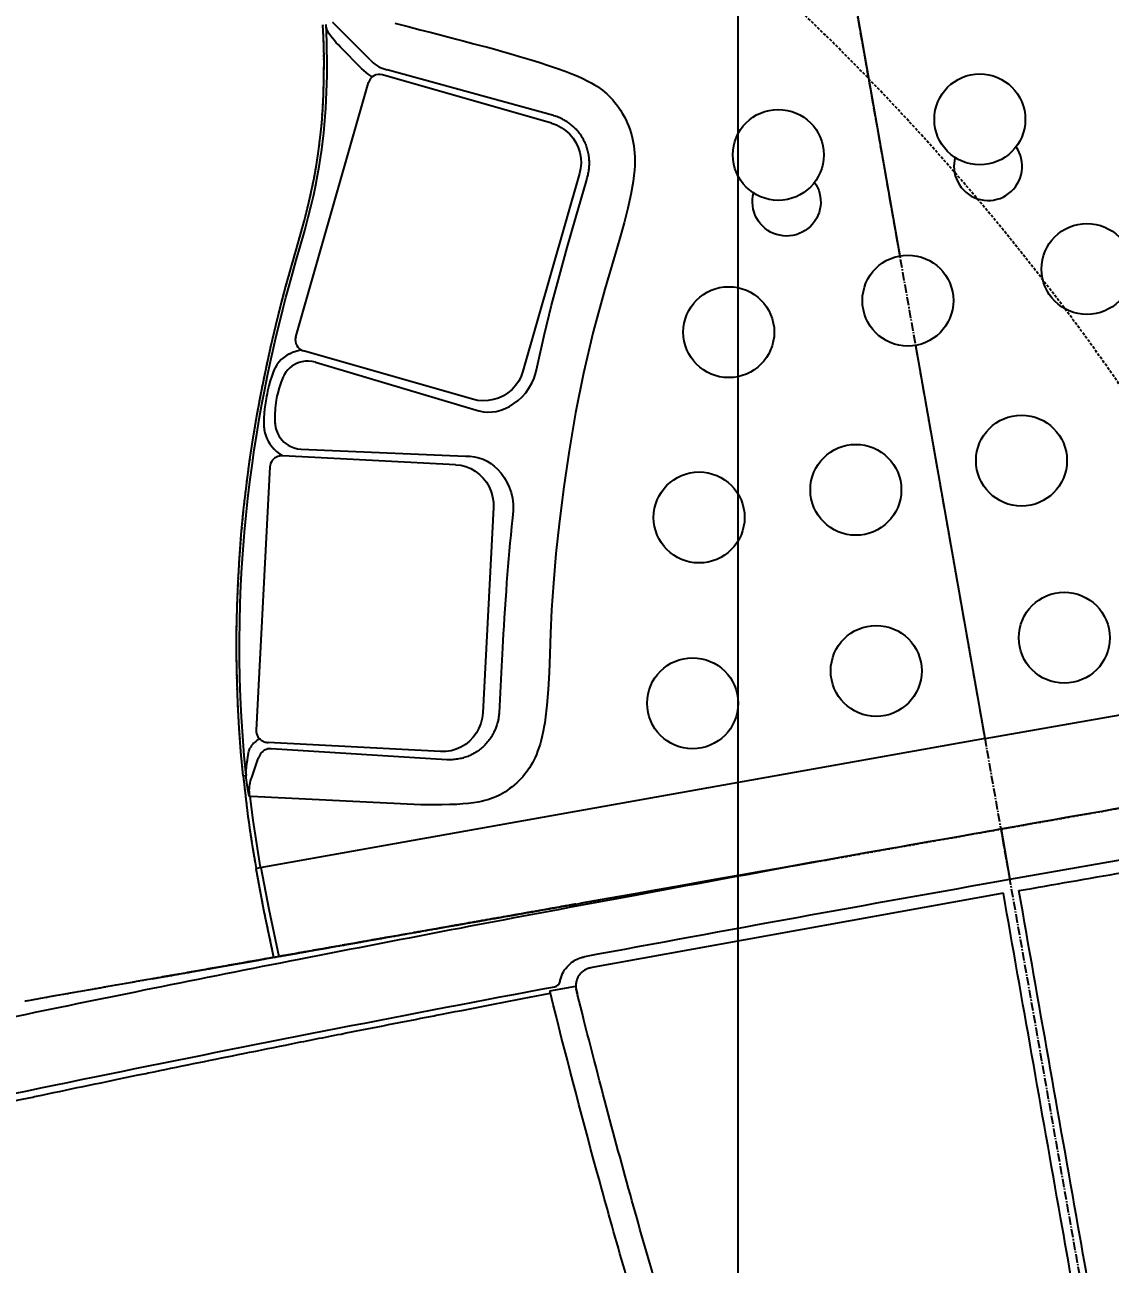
# Model space of a CAD drawing. Header units: millimetres. Extents: x 26027 to 581921, y 7230 to 233891.
# Drawn here: x 453763 to 454241, y 145217 to 145762 of the extents above; entities that cross this region are included whole.
import ezdxf

# ---------------------------------------------------------------- set-up
doc = ezdxf.new("R2010")
doc.units = ezdxf.units.MM
doc.header["$LTSCALE"] = 5
doc.linetypes.add('AXES2', pattern=[1.125, 0.75, -0.125, 0.125, -0.125])
doc.linetypes.add('CACHE', pattern=[0.375, 0.25, -0.125])
doc.layers.add('GE-DESIGNER_WARNING', color=1, linetype='Continuous', plot=False)
for name, color, linetype in [('GE-EQUIPMENT', 140, 'Continuous'), ('GE-EQUIPMENT_INSERTION', 140, 'Continuous'), ('GE-EQUIPMENT_LIGHT', 141, 'Continuous'), ('GE-EQUIPMENT_OUTLINE', 131, 'CACHE'), ('GE-MAIN_AXIS', 83, 'AXES2'), ('GE-MM-SCATTER_LINES', 222, 'CACHE')]:
    doc.layers.add(name, color=color, linetype=linetype)
doc.styles.add('ROMANS', font='romans', dxfattribs={"width": 0.8, "height": 100})
doc.dimstyles.new('100', dxfattribs={"dimscale": 0.8, "dimtxt": 180, "dimasz": 100, "dimexe": 150, "dimexo": 0, "dimgap": 100, "dimtad": 1, "dimtih": 1, "dimtoh": 1, "dimdec": 0, "dimzin": 0, "dimdsep": 46, "dimtxsty": 'ROMANS', "dimblk": 'DOT', "dimcen": 0, "dimclrd": 180, "dimclre": 180, "dimclrt": 180, "dimazin": 0, "dimtfac": 1, "dimtdec": 0, "dimtix": 1, "dimtmove": 2, "dimatfit": 3, "dimldrblk": 'DOT', "dimfxl": 1, "dimtolj": 1, "dimtzin": 0, "dimarcsym": 0})

# ---------------------------------------------------------------- blocks, each defined once
blk = doc.blocks.new('_Dot')
at = {"color": 0, "linetype": 'ByBlock', "lineweight": -2}
blk.add_line((-0.5, 0), (-1, 0), dxfattribs=at)
at = {"color": 0, "linetype": 'ByBlock', "const_width": 0.5}
blk.add_lwpolyline([(-0.25, 0, 1), (0.25, 0, 1)], format="xyb", close=True, dxfattribs=at)
blk = doc.blocks.new('*D478')
at = {"layer": 'DEFPOINTS', "color": 0, "transparency": 16777216}
for p in [(452467.53, 149660.27, 2.36), (454076.96, 142305.27, 2.36), (454076.96, 142305.27)]:
    blk.add_point(p, dxfattribs=at)
at = {"layer": 'GE-DESIGNER_WARNING', "color": 180, "lineweight": -2, "transparency": 16777216}
for p, q in [((452467.53, 149660.27), (454196.96, 149660.27)), ((454076.96, 149580.27), (454076.96, 146112.77)), ((454076.96, 142385.27), (454076.96, 145852.77)), ((454076.96, 142305.27), (454196.96, 142305.27))]:
    blk.add_line(p, q, dxfattribs=at)
at = {"layer": 'GE-DESIGNER_WARNING', "color": 180, "lineweight": -2, "transparency": 16777216, "xscale": 80, "yscale": 80, "zscale": 80}
for p, rotation in [((454076.96, 149660.27), 90), ((454076.96, 142305.27), 270)]:
    blk.add_blockref('_Dot', p, dxfattribs=dict(at, rotation=rotation))
at = {"layer": 'GE-DESIGNER_WARNING', "color": 180, "lineweight": 0, "transparency": 16777216, "insert": (454076.96, 145982.77), "char_height": 100, "attachment_point": 5, "style": 'ROMANS'}
blk.add_mtext('\\A1;7355', dxfattribs=at)
blk = doc.blocks.new('GE-EUR02909')
at = {"layer": 'GE-EQUIPMENT'}
for p, q in [((0, -424.45), (-325.74, -423.9)), ((0, -424.45), (325.74, -423.9)), ((0, -424.45), (0, -600.05)), ((0, -815.78), (0, -640.05))]:
    blk.add_line(p, q, dxfattribs=at)
for points in [[(324.81, -383.97), (325.53, -405.11), (325.74, -423.86)], [(322.94, -455.54), (323.01, -455.58), (323.08, -455.74), (323.15, -456.16), (323.18, -456.52), (323.24, -458.71), (323.03, -463.82), (322.95, -464.95)], [(324.24, -464.98), (323.38, -475.47), (322.33, -485.81), (321.06, -496.38), (319.61, -506.79), (317.93, -517.4), (316.08, -527.82), (313.99, -538.42), (311.74, -548.81), (309.24, -559.35), (306.6, -569.66), (303.72, -580.1), (300.71, -590.29), (297.46, -600.57), (294.1, -610.58), (290.57, -620.54), (286.94, -630.23), (283.23, -639.67), (279.46, -648.83), (275.7, -657.56), (271.93, -666), (268.29, -673.85), (264.65, -681.44), (261.34, -688.24), (258.07, -695.01), (255.26, -700.99), (252.51, -707.11), (250.15, -712.67), (247.85, -718.46), (245.83, -723.97), (243.87, -729.75), (242.11, -735.46), (240.41, -741.49), (238.85, -747.64), (237.36, -754.14), (235.96, -760.98), (234.66, -768.21), (233.43, -775.96), (232.3, -784.19)], [(320.36, -474.01), (320.63, -473.36), (320.86, -472.77), (321.06, -472.23), (321.24, -471.74), (321.4, -471.3), (321.54, -470.9), (321.67, -470.53), (321.78, -470.2), (321.88, -469.9), (321.97, -469.62), (322.04, -469.37), (322.12, -469.14), (322.19, -468.9), (322.26, -468.66), (322.29, -468.52), (322.33, -468.38), (322.37, -468.24)], [(322.36, -468.24), (322.61, -467.18), (322.8, -466.09), (322.95, -464.95)], [(320.37, -474.01), (320.14, -474.55), (319.92, -475.05), (319.69, -475.49), (319.47, -475.89), (319.24, -476.23), (319.03, -476.54)]]:
    blk.add_lwpolyline(points, dxfattribs=at)
blk.add_arc((-239.29, -423.9), 565.02, 355.8301, 0.004, dxfattribs=at)
at = {"layer": 'GE-EQUIPMENT_LIGHT'}
for p, q in [((312.5, -478.13), (312.95, -478.43)), ((314.23, -479.66), (314.28, -479.65)), ((289.06, -596.73), (315.09, -483.75)), ((208.5, -583.52), (282.54, -600.58)), ((284.28, -600.66), (284.81, -600.58)), ((261.28, -638.58), (196.54, -606.17)), ((165.68, -619.74), (165.74, -619.77)), ((267.95, -651.07), (216.98, -755.7)), ((140.83, -724.15), (210.31, -758)), ((217.06, -755.53), (216.98, -755.7))]:
    blk.add_line(p, q, dxfattribs=at)
for points in [[(323.56, -423.9), (323.35, -405.21), (322.61, -383.97)], [(113.16, -730.6), (112.51, -729.56), (111.87, -728.44), (111.23, -727.23), (110.59, -725.89), (109.97, -724.46), (109.39, -722.99), (108.88, -721.51), (108.42, -720.03), (108.02, -718.54), (107.69, -717.05), (107.41, -715.56), (107.19, -714.06), (107.03, -712.55), (106.93, -711.04), (106.89, -709.52), (106.91, -707.98), (106.99, -706.41), (107.13, -704.79), (107.34, -703.11), (107.63, -701.34), (108.01, -699.46), (108.5, -697.42), (109.13, -695.14), (109.92, -692.57), (111.88, -687.13), (114.23, -681.41), (116.94, -675.4), (119.95, -669.09), (123.21, -662.46), (126.69, -655.49), (130.33, -648.15), (138.72, -630.51), (146.09, -613.37), (152.54, -596.78), (158.25, -580.84), (163.32, -565.59), (167.83, -551.05), (171.78, -537.35), (175.15, -524.7), (177.93, -513.32), (180.2, -503.24), (182.14, -494.29), (183.87, -486.29), (185.52, -479.06), (187.23, -472.43), (189.09, -466.21), (189.55, -464.84), (189.96, -463.66), (190.8, -461.41), (191.62, -459.41), (192.43, -457.61), (192.68, -457.07), (193.22, -455.97), (194.01, -454.47), (194.8, -453.1), (195.58, -451.82), (196.38, -450.64), (197.18, -449.53), (197.99, -448.48), (198.81, -447.5), (199.65, -446.56), (200.51, -445.67), (201.39, -444.82), (202.3, -444.01), (203.23, -443.23), (204.2, -442.48), (205.21, -441.76), (206.26, -441.05), (207.38, -440.37), (208.55, -439.7), (209.78, -439.05), (211, -438.46), (212.16, -437.95), (213.26, -437.51), (214.32, -437.14), (215.37, -436.82), (216.45, -436.53), (217.12, -436.38), (217.59, -436.29), (218.79, -436.08), (220.08, -435.9), (221.46, -435.77), (222.9, -435.69), (224.66, -435.66), (226.56, -435.7), (228.72, -435.81), (231.17, -436.01), (233.93, -436.3), (236.96, -436.7), (237.1, -436.72), (240.36, -437.21), (243.55, -437.74), (246, -438.18), (246.61, -438.29), (249.56, -438.84), (322.39, -455.41), (322.94, -455.54), (323.44, -445.01), (323.73, -434.48), (323.83, -423.9)], [(187.83, -556.21), (188.9, -552.5), (189.96, -548.77), (190.89, -545.42), (191.8, -542.07), (192.7, -538.72), (193.59, -535.36), (194.48, -531.95), (195.36, -528.54), (196.29, -524.83), (197.22, -521.12), (198.16, -517.27), (199.09, -513.42), (199.91, -510.02), (200.72, -506.62), (201.43, -503.59), (202.77, -497.86), (203.95, -492.76), (208.61, -472.63), (208.67, -472.35), (208.75, -472.03), (208.84, -471.71), (208.95, -471.33), (209.07, -470.95), (209.19, -470.58), (209.32, -470.21), (209.47, -469.8), (209.63, -469.39), (209.8, -468.99), (209.98, -468.59), (210.18, -468.15), (210.39, -467.72), (210.61, -467.3), (210.84, -466.88), (211.1, -466.42), (211.37, -465.98), (211.66, -465.54), (211.95, -465.11), (212.27, -464.66), (212.61, -464.22), (212.95, -463.78), (213.31, -463.36), (213.69, -462.93), (214.08, -462.51), (214.48, -462.11), (214.88, -461.71), (215.31, -461.32), (215.75, -460.94), (216.19, -460.58), (216.64, -460.23), (217.1, -459.88), (217.57, -459.55), (218.05, -459.24), (218.54, -458.94), (219.04, -458.64), (219.54, -458.37), (220.05, -458.1), (220.57, -457.85), (221.09, -457.62), (221.62, -457.39), (222.16, -457.18), (222.7, -456.99), (223.25, -456.81), (223.8, -456.64), (224.36, -456.49), (224.92, -456.36), (225.49, -456.23), (226.06, -456.13), (226.63, -456.04), (227.2, -455.96), (227.78, -455.9), (228.36, -455.85), (228.94, -455.82), (229.52, -455.81), (230.11, -455.81), (230.69, -455.83), (231.27, -455.86), (231.86, -455.91), (232.44, -455.97), (233.02, -456.05), (233.6, -456.15), (234.17, -456.26)], [(234.17, -456.26), (234.48, -456.33), (234.78, -456.4), (310.03, -474.56), (310.74, -474.68), (311.46, -474.71), (312.12, -474.65), (312.76, -474.52), (313.39, -474.3), (313.92, -474.04), (314.48, -473.68), (315.03, -473.21), (315.48, -472.71), (315.86, -472.16), (316.18, -471.6)], [(322.94, -455.54), (322.87, -456.64), (322.78, -457.59), (322.65, -458.43), (322.49, -459.2), (322.3, -459.92), (322.05, -460.67), (321.75, -461.44), (321.4, -462.22), (321.01, -462.99), (320.83, -463.31), (320.65, -463.63), (316.82, -470.47), (316.18, -471.6)], [(208.5, -583.52), (206.28, -582.85), (204.18, -581.9), (202.22, -580.67), (200.44, -579.19), (198.86, -577.49), (197.52, -575.59), (196.43, -573.53), (195.62, -571.33), (195.1, -569.05), (194.88, -566.71), (194.96, -564.36), (195.34, -562.04), (215.63, -473.94), (216.31, -471.68), (217.26, -469.53), (218.49, -467.53), (219.95, -465.7), (221.64, -464.09), (223.52, -462.71), (225.56, -461.59), (227.72, -460.75), (229.97, -460.2), (232.27, -459.95), (234.58, -460.01), (236.87, -460.38), (310.91, -477.44)], [(324.24, -464.98), (322.95, -464.95), (322.25, -473.59), (321.42, -482.17), (320.47, -490.67), (319.39, -499.11), (318.2, -507.45), (316.9, -515.71), (315.49, -523.86), (313.97, -531.91), (312.36, -539.85), (310.66, -547.67), (308.87, -555.36), (307.01, -562.93), (305.07, -570.36), (303.06, -577.65), (301, -584.8), (298.88, -591.8), (296.71, -598.65), (294.51, -605.35), (292.27, -611.9), (290, -618.29), (287.7, -624.54), (285.39, -630.62), (283.07, -636.55), (280.74, -642.33), (278.41, -647.96), (276.08, -653.43), (273.75, -658.76), (271.44, -663.94), (269.17, -668.9), (266.91, -673.73), (264.54, -678.69), (261.87, -684.21), (258.89, -690.31), (255.95, -696.43), (253.38, -701.96), (251.2, -706.84), (249.3, -711.29), (247.63, -715.4), (246.13, -719.29), (244.76, -723.03), (243.5, -726.67), (242.32, -730.25), (241.23, -733.78), (240.2, -737.29), (239.23, -740.78), (238.31, -744.27), (237.45, -747.76), (236.63, -751.26), (235.86, -754.78), (235.13, -758.32), (234.44, -761.89), (233.78, -765.49), (233.16, -769.12), (232.57, -772.79), (232.01, -776.49), (231.48, -780.24), (230.98, -784.03)], [(315.09, -483.75), (315.19, -483.07), (315.2, -482.25), (315.08, -481.47), (314.85, -480.75), (314.53, -480.09), (314.14, -479.52), (313.7, -479.03), (313.23, -478.62), (312.95, -478.43)], [(314.28, -479.65), (314.4, -479.62), (314.51, -479.59), (314.62, -479.55), (315.43, -479.26), (316.17, -478.92), (316.86, -478.53), (317.26, -478.27), (317.63, -477.98), (317.97, -477.7), (318.26, -477.43), (318.5, -477.18), (318.7, -476.94), (318.88, -476.73), (319.03, -476.54)], [(203.5, -586.51), (201.55, -586.06), (199.65, -585.49), (197.82, -584.74), (196.1, -583.79), (194.53, -582.65), (193.09, -581.34), (191.8, -579.9), (190.66, -578.37), (189.43, -576.35), (188.4, -574.22), (187.58, -572.01), (186.95, -569.69), (186.54, -567.25), (186.38, -564.67), (186.53, -561.96), (187.03, -559.15), (187.83, -556.21)], [(283.56, -614.54), (283.58, -614.22), (283.59, -613.9), (283.59, -613.58), (283.55, -612.81), (283.47, -612.04), (283.33, -611.27), (283.04, -610.15), (282.67, -609.12), (282.23, -608.18), (281.72, -607.31), (281.11, -606.44), (280.39, -605.59), (279.54, -604.77), (278.42, -603.9), (277.15, -603.14), (275.74, -602.52), (274.21, -602.07), (203.5, -586.51)], [(284.81, -600.58), (285.15, -600.53), (285.75, -600.37), (286.36, -600.12), (286.96, -599.77), (287.53, -599.32), (288.06, -598.77), (288.51, -598.13), (288.86, -597.39), (289.06, -596.73)], [(196.54, -606.17), (194.34, -605.12), (192.3, -604.34), (190.43, -603.84), (188.64, -603.58), (186.75, -603.51), (184.77, -603.66), (182.72, -604.04), (180.63, -604.64), (178.51, -605.49)], [(286.72, -605.42), (285.91, -604.1), (284.99, -602.87), (283.97, -601.73), (282.86, -600.7), (282.74, -600.6)], [(140.83, -724.15), (138.78, -722.99), (136.91, -721.57), (135.25, -719.91), (133.81, -718.06), (132.63, -716.03), (131.72, -713.86), (131.1, -711.59), (130.78, -709.27), (130.77, -706.92), (131.07, -704.58), (131.67, -702.31), (132.56, -700.13), (172.16, -618.85), (173.32, -616.8), (174.74, -614.93), (176.4, -613.26), (178.26, -611.82), (180.28, -610.63), (182.45, -609.72), (184.71, -609.1), (187.04, -608.78), (189.39, -608.77), (191.72, -609.06), (193.99, -609.66), (196.17, -610.55), (265.65, -644.4)], [(178.51, -605.49), (176.45, -606.56), (174.47, -607.84), (172.58, -609.34), (170.83, -611.05), (169.24, -612.96), (167.86, -615.07), (166.7, -617.35), (165.68, -619.74)], [(271.98, -644.27), (273.37, -643.75), (274.71, -643.1), (275.98, -642.33), (277.15, -641.43), (278.23, -640.42), (279.2, -639.28), (279.32, -639.13), (279.44, -638.97), (279.56, -638.81), (280.45, -637.46), (281.37, -635.86), (282.32, -634.04), (283.29, -631.98), (284.28, -629.7), (284.69, -628.67), (285.11, -627.6), (285.52, -626.48), (286.92, -622.24), (287.92, -618.41), (288.53, -615.02), (288.6, -614.45), (288.65, -613.89), (288.67, -613.35), (288.66, -611.91), (288.51, -610.56), (288.26, -609.29), (287.86, -607.97), (287.34, -606.67), (286.72, -605.42)], [(281.26, -625.11), (282.3, -621.79), (283.02, -618.71), (283.44, -615.89), (283.49, -615.44), (283.53, -614.99), (283.56, -614.54)], [(165.68, -619.74), (160.24, -632.66), (154.67, -645.21), (149.06, -657.36), (143.48, -669.07), (137.51, -681.38), (130.12, -696.55), (129.46, -697.9), (129.15, -698.54), (128.94, -699.02), (128.74, -699.5), (128.55, -699.99), (128.37, -700.48), (128.19, -701), (128.03, -701.51), (127.89, -702.03), (127.75, -702.56), (127.63, -703.09), (127.52, -703.63), (127.42, -704.18), (127.34, -704.73), (127.27, -705.28), (127.22, -705.83), (127.17, -706.38), (127.15, -706.94), (127.14, -707.49), (127.14, -708.05), (127.15, -708.6), (127.19, -709.16), (127.23, -709.72), (127.29, -710.27), (127.36, -710.82), (127.45, -711.37), (127.55, -711.92), (127.67, -712.46), (127.79, -713), (127.94, -713.54), (128.09, -714.07), (128.26, -714.6), (128.45, -715.12), (128.64, -715.64), (128.85, -716.16), (129.08, -716.67), (129.31, -717.17), (129.56, -717.67), (129.82, -718.16), (130.1, -718.64), (130.38, -719.12), (130.68, -719.59), (131, -720.05), (131.33, -720.51), (131.66, -720.96), (132.01, -721.4), (132.38, -721.85), (132.76, -722.28), (133.16, -722.7), (133.56, -723.11), (133.98, -723.52), (134.42, -723.91), (134.86, -724.3), (135.32, -724.67), (135.79, -725.03), (136.27, -725.39), (136.76, -725.73), (137.26, -726.05), (137.78, -726.37), (138.3, -726.67), (138.77, -726.92), (139.25, -727.17)], [(280.28, -627.64), (280.61, -626.83), (280.94, -625.99), (281.26, -625.11), (281.35, -625.14)], [(276.39, -634.78), (277.74, -632.7), (279.05, -630.32), (280.28, -627.64)], [(261.28, -638.58), (262.76, -639.2), (264.26, -639.61), (265.74, -639.81), (267.18, -639.84), (268.42, -639.72), (269.62, -639.47), (270.77, -639.12), (271.84, -638.66), (272.91, -638.07), (273.93, -637.36), (274.91, -636.51), (275.81, -635.54)], [(275.81, -635.54), (275.92, -635.41), (276.03, -635.27), (276.13, -635.14)], [(276.13, -635.14), (276.22, -635.02), (276.31, -634.9), (276.39, -634.78)], [(271.98, -644.27), (270.46, -644.68), (268.94, -644.95), (267.46, -645.08), (266.67, -645.08)], [(-31.4, -678.39), (-30.91, -677.18), (-30.51, -675.93), (-30.22, -674.63), (-30.05, -673.28), (-30, -671.9), (-30.08, -670.49), (-30.3, -669.08), (-30.65, -667.68), (-31.15, -666.31), (-31.77, -664.99), (-32.52, -663.73), (-33.39, -662.56), (-34.36, -661.48), (-35.43, -660.5), (-36.6, -659.63), (-37.84, -658.87), (-39.16, -658.24), (-40.53, -657.73), (-41.95, -657.37), (-43.39, -657.14), (-44.84, -657.05), (-46.3, -657.11), (-47.74, -657.3), (-49.15, -657.64), (-50.51, -658.1), (-51.82, -658.69), (-53.07, -659.41), (-54.24, -660.23), (-55.32, -661.17), (-56.32, -662.21), (-57.22, -663.34), (-58, -664.57), (-58.66, -665.86), (-59.2, -667.21), (-59.6, -668.61), (-59.87, -670.04), (-59.99, -671.48), (-59.98, -672.93), (-59.83, -674.35), (-59.54, -675.74), (-59.13, -677.09), (-58.6, -678.39)], [(31.4, -678.39), (30.9, -677.18), (30.51, -675.93), (30.22, -674.63), (30.05, -673.28), (30, -671.9), (30.08, -670.49), (30.3, -669.08), (30.65, -667.68), (31.14, -666.31), (31.77, -664.99), (32.52, -663.73), (33.38, -662.56), (34.35, -661.48), (35.43, -660.5), (36.59, -659.63), (37.84, -658.87), (39.16, -658.24), (40.53, -657.73), (41.94, -657.37), (43.39, -657.14), (44.84, -657.05), (46.29, -657.11), (47.73, -657.3), (49.14, -657.64), (50.51, -658.1), (51.82, -658.69), (53.06, -659.41), (54.23, -660.23), (55.32, -661.17), (56.32, -662.21), (57.21, -663.34), (58, -664.57), (58.66, -665.86), (59.19, -667.21), (59.6, -668.61), (59.86, -670.04), (59.99, -671.48), (59.97, -672.93), (59.82, -674.35), (59.54, -675.74), (59.13, -677.09), (58.6, -678.39)], [(139.25, -727.17), (139.31, -727.2), (139.45, -727.26), (207.87, -759.78)], [(201.06, -779.36), (195.59, -776.9), (190.6, -774.65), (186.48, -772.79), (183.34, -771.36), (179.74, -769.72), (175.61, -767.83), (173.35, -766.79), (170.94, -765.68), (168.39, -764.49), (165.68, -763.23), (162.81, -761.88), (159.76, -760.44), (156.53, -758.9), (153.12, -757.26), (149.52, -755.49), (145.69, -753.58), (141.64, -751.5), (137.64, -749.39), (134.03, -747.4), (130.92, -745.61), (128.22, -743.97), (125.88, -742.46), (123.86, -741.08), (122.12, -739.8), (120.6, -738.62), (119.29, -737.51), (118.14, -736.47), (117.12, -735.47), (116.2, -734.5), (115.36, -733.54), (114.58, -732.58), (113.85, -731.6), (113.16, -730.6)], [(212.86, -763.2), (212.09, -762.42), (211.28, -761.75), (210.32, -761.08), (209.17, -760.42), (207.87, -759.78)], [(214.58, -765.42), (214, -764.61), (213.43, -763.86), (212.86, -763.2)], [(214.92, -757.85), (215.02, -757.93), (215.78, -758.58), (216.49, -759.28), (217.31, -760.18), (218.13, -761.22), (218.96, -762.38), (226.45, -773.21), (227.18, -774.28), (227.9, -775.36), (228.58, -776.47), (229.21, -777.6), (229.77, -778.72), (230.28, -779.84), (230.71, -780.93), (230.97, -781.98), (231.04, -783.01), (230.98, -784.03)], [(214.58, -765.42), (227.56, -783.92), (227.76, -784.21), (227.95, -784.5)]]:
    blk.add_lwpolyline(points, dxfattribs=at)
for centre in [(-42, -462.05), (42, -462.05), (124, -462.05), (-37, -542.05), (37, -542.05), (107, -542.05), (-80, -620.05), (0, -620.05), (80, -620.05), (-45, -693.05), (45, -693.05)]:
    blk.add_circle(centre, 20, dxfattribs=at)
for centre, major_axis, ratio, start_param, end_param in [((309.77, -482.32), (1.48, 4.78), 0.981576, -0.282566, 0.072438), ((283.65, -595.69), (0.76, 4.95), 0.981575, -3.214219, -2.858983), ((263.45, -648.9), (4.25, 2.65), 0.996962, -1.009608, 0.558427), ((212.49, -753.49), (-0.53, 4.98), 0.99696, -3.700176, -2.132141)]:
    blk.add_ellipse(centre, major_axis=major_axis, ratio=ratio, start_param=start_param, end_param=end_param, dxfattribs=at)
at = {"layer": 'GE-EQUIPMENT_OUTLINE'}
for points in [[(324.81, -383.97), (325.53, -405.11), (325.74, -423.86)], [(324.24, -464.98), (323.38, -475.47), (322.33, -485.81), (321.06, -496.38), (319.61, -506.79), (317.93, -517.4), (316.08, -527.82), (313.99, -538.42), (311.74, -548.81), (309.24, -559.35), (306.6, -569.66), (303.72, -580.1), (300.71, -590.29), (297.46, -600.57), (294.1, -610.58), (290.57, -620.54), (286.94, -630.23), (283.23, -639.67), (279.46, -648.83), (275.7, -657.56), (271.93, -666), (268.29, -673.85), (264.65, -681.44), (261.34, -688.24), (258.07, -695.01), (255.26, -700.99), (252.51, -707.11), (250.15, -712.67), (247.85, -718.46), (245.83, -723.97), (243.87, -729.75), (242.11, -735.46), (240.41, -741.49), (238.85, -747.64), (237.36, -754.14), (235.96, -760.98), (234.66, -768.21), (233.43, -775.96), (232.3, -784.19)]]:
    blk.add_lwpolyline(points, dxfattribs=at)
blk.add_arc((-239.29, -423.9), 565.02, 355.8301, 0.004, dxfattribs=at)
at = {"layer": 'GE-MAIN_AXIS'}
blk.add_line((0, 2301.56), (0, -3908.25), dxfattribs=at)
blk = doc.blocks.new('GE-EUR02460')
at = {"layer": 'GE-DESIGNER_WARNING', "linetype": 'CACHE'}
blk.add_lwpolyline([(871.44, -131.49), (1921.44, -131.49, -1.511046), (141.61, 627.42, -0.402138)], format="xyb", dxfattribs=at)
at = {"layer": 'GE-EQUIPMENT'}
for p, q in [((196.29, -347.24), (196.14, -344.87)), ((207.76, -348.43), (196.2, -348.39)), ((202.67, -351.76), (202.67, -351.76)), ((3.9, -356.01), (188.63, -355.23)), ((0, -384), (0, -361.46))]:
    blk.add_line(p, q, dxfattribs=at)
blk.add_arc((205.47, -352.82), 3, 90.6667, 159.3154, dxfattribs=at)
blk.add_ellipse((205.47, -352.82), major_axis=(-0.03, 3), ratio=0.054552, start_param=6.283185, end_param=6.283289, dxfattribs=at)
for points, knots in [([(821.15, -322.43), (783.71, -326.38), (745.4, -329.57), (669.18, -334.96), (630.67, -337.19), (528.32, -342.23), (463.94, -344.5), (334.98, -347.92), (270.25, -349.07), (205.44, -349.82)], [0.000001, 0.000001, 0.000001, 0.000001, 11.57348, 11.57348, 23.183083, 23.183083, 42.432535, 42.432535, 61.682839, 61.682839, 61.682839, 61.682839]), ([(750.16, -324.41), (743.85, -324.96), (737.67, -325.48), (731.67, -325.98), (725, -326.53), (718.55, -327.04), (712.39, -327.52), (712.1, -327.54), (711.81, -327.57), (711.52, -327.59), (704.32, -328.15), (697.51, -328.66), (690.78, -329.15), (686.35, -329.47), (681.94, -329.79), (677.49, -330.1), (673.91, -330.35), (670.3, -330.59), (666.66, -330.83), (658.88, -331.35), (650.96, -331.86), (642.99, -332.36), (641.87, -332.43), (640.75, -332.5), (639.63, -332.57), (629.23, -333.2), (618.82, -333.82), (609.25, -334.36), (609.07, -334.37), (608.89, -334.38), (608.71, -334.39), (597.96, -335.01), (588.27, -335.54), (578, -336.07), (577, -336.12), (576.01, -336.17), (575.01, -336.22), (565.63, -336.71), (555.83, -337.19), (546.3, -337.64), (542.94, -337.79), (539.62, -337.95), (536.28, -338.1), (529.14, -338.42), (521.98, -338.73), (514.41, -339.05), (507.44, -339.35), (500.13, -339.65), (492.36, -339.97), (487.76, -340.15), (483, -340.34), (478.05, -340.53), (466.75, -340.96), (454.48, -341.4), (442.33, -341.82), (440.16, -341.89), (438, -341.96), (435.85, -342.04), (421.63, -342.51), (407.86, -342.95), (392.61, -343.39), (390.24, -343.46), (387.83, -343.52), (385.4, -343.59), (372.2, -343.97), (358.26, -344.33), (345.33, -344.65), (337.9, -344.84), (330.8, -345.01), (323.8, -345.17), (316.37, -345.34), (309.05, -345.5), (301.58, -345.65), (289.23, -345.91), (276.45, -346.16), (263.28, -346.4), (260.97, -346.44), (258.65, -346.48), (256.31, -346.52), (240.67, -346.79), (224.49, -347.05), (207.77, -347.28)], [0, 0, 0, 0, 0.033031, 0.033031, 0.033031, 0.069701, 0.069701, 0.069701, 0.071429, 0.071429, 0.071429, 0.114481, 0.114481, 0.114481, 0.142857, 0.142857, 0.142857, 0.165621, 0.165621, 0.165621, 0.214286, 0.214286, 0.214286, 0.221126, 0.221126, 0.221126, 0.284528, 0.284528, 0.284528, 0.285714, 0.285714, 0.285714, 0.357143, 0.357143, 0.357143, 0.364037, 0.364037, 0.364037, 0.428571, 0.428571, 0.428571, 0.451299, 0.451299, 0.451299, 0.5, 0.5, 0.5, 0.544862, 0.544862, 0.544862, 0.571429, 0.571429, 0.571429, 0.63205, 0.63205, 0.63205, 0.642857, 0.642857, 0.642857, 0.714286, 0.714286, 0.714286, 0.725398, 0.725398, 0.725398, 0.785714, 0.785714, 0.785714, 0.820359, 0.820359, 0.820359, 0.857143, 0.857143, 0.857143, 0.917912, 0.917912, 0.917912, 0.928571, 0.928571, 0.928571, 1, 1, 1, 1]), ([(188.37, -355.24), (188.63, -355.23), (188.89, -355.22), (189.44, -355.16), (189.72, -355.11), (190.58, -354.92), (191.14, -354.73), (192.62, -354.04), (193.47, -353.42), (194.81, -351.97), (195.32, -351.17), (195.92, -349.73), (196.09, -349.12), (196.25, -348.08), (196.29, -347.66), (196.29, -347.24)], [-1.308802, -1.308802, -1.308802, -1.308802, -1.23051, -1.23051, -1.143849, -1.143849, -0.966865, -0.966865, -0.654244, -0.654244, -0.373056, -0.373056, -0.183468, -0.183468, -0.056571, -0.056571, -0.056571, -0.056571]), ([(207.77, -347.28), (207.77, -347.6), (207.77, -347.9), (207.77, -348.15), (207.76, -348.25), (207.76, -348.35), (207.76, -348.43)], [0, 0, 0, 0, 0.3333333, 0.3333333, 0.3333333, 0.4658541, 0.4658541, 0.4658541, 0.4658541]), ([(202.67, -351.76), (202.46, -352.31), (202.22, -352.85), (201.94, -353.37), (201.37, -354.44), (200.65, -355.43), (199.81, -356.3), (199.01, -357.15), (198.1, -357.88), (197.11, -358.49), (196.22, -359.04), (195.27, -359.48), (194.28, -359.81), (193.39, -360.1), (192.47, -360.31), (191.54, -360.41), (191.09, -360.46), (190.63, -360.49), (190.18, -360.49)], [0.0000024, 0.0000024, 0.0000024, 0.0000024, 0.1093684, 0.1093684, 0.1093684, 0.3336535, 0.3336535, 0.3336535, 0.5485199, 0.5485199, 0.5485199, 0.742122, 0.742122, 0.742122, 0.9153841, 0.9153841, 0.9153841, 0.9999126, 0.9999126, 0.9999126, 0.9999126]), ([(202.67, -351.76), (202.67, -351.77), (202.67, -351.77), (202.67, -351.78), (202.67, -351.79), (202.68, -351.79)], [0.0001925, 0.0001925, 0.0001925, 0.0001925, 0.3333333, 0.6666667, 1, 1, 1, 1]), ([(-3.04, -355.96), (-34.05, -355.96), (-65.07, -355.88), (-127.15, -355.56), (-158.22, -355.31), (-189.26, -354.99)], [-18.630964, -18.630964, -18.630964, -18.630964, -9.326523, -9.326523, -0.000087, -0.000087, -0.000087, -0.000087]), ([(76.08, -383.99), (105.27, -383.7), (134.44, -383.51), (163.59, -383.25), (189.82, -383.02), (216.05, -382.72), (242.25, -382.35), (266.21, -382.02), (290.16, -381.62), (314.09, -381.16), (336.02, -380.74), (357.94, -380.26), (379.84, -379.72), (399.94, -379.23), (420.03, -378.68), (440.1, -378.07), (458.61, -377.5), (477.11, -376.89), (495.59, -376.22), (512.59, -375.6), (529.58, -374.93), (546.55, -374.21), (561.92, -373.55), (577.28, -372.85), (592.62, -372.1), (606.39, -371.42), (620.14, -370.71), (633.87, -369.94), (646.29, -369.25), (658.7, -368.52), (671.1, -367.74), (682.4, -367.04), (693.69, -366.29), (704.97, -365.51), (715.35, -364.78), (725.72, -364.03), (736.08, -363.23), (746.05, -362.46), (756.01, -361.65), (765.96, -360.8), (775.8, -359.97), (785.63, -359.08), (795.45, -358.16), (805.34, -357.22), (815.21, -356.24), (825.07, -355.19)], [0.0000019, 0.0000019, 0.0000019, 0.0000019, 0.1157764, 0.1157764, 0.1157764, 0.2199435, 0.2199435, 0.2199435, 0.3151914, 0.3151914, 0.3151914, 0.4025161, 0.4025161, 0.4025161, 0.4826823, 0.4826823, 0.4826823, 0.5566553, 0.5566553, 0.5566553, 0.6247272, 0.6247272, 0.6247272, 0.6863886, 0.6863886, 0.6863886, 0.7417257, 0.7417257, 0.7417257, 0.7917555, 0.7917555, 0.7917555, 0.8373737, 0.8373737, 0.8373737, 0.8793696, 0.8793696, 0.8793696, 0.9197798, 0.9197798, 0.9197798, 0.9597576, 0.9597576, 0.9597576, 1, 1, 1, 1]), ([(-190.32, -360.49), (-126.89, -361.14), (-63.37, -361.46), (63.54, -361.46), (126.94, -361.13), (190.17, -360.49)], [-38.073772, -38.073772, -38.073772, -38.073772, -19.019254, -19.019254, -0.000177, -0.000177, -0.000177, -0.000177]), ([(-87.37, -384), (-59.21, -384), (-30.77, -384), (27.75, -384), (57.64, -384), (187.56, -383.97)], [-60.584789, -60.584789, -60.584789, -60.584789, -52.024703, -52.024703, -43.029425, -43.029425, -43.029425, -43.029425]), ([(379.11, -383.97), (334.95, -383.97), (287.08, -383.97), (220.51, -383.97), (204.13, -383.97), (187.56, -383.97)], [0.000398, 0.000398, 0.000398, 0.000398, 16.214797, 16.214797, 21.408623, 21.408623, 21.408623, 21.408623]), ([(189.87, -383.97), (191.67, -383.97), (193.47, -383.97), (195.27, -383.97), (200.65, -383.97), (206.02, -383.97), (211.37, -383.97), (216.72, -383.97), (222.06, -383.97), (227.39, -383.97), (229.34, -383.97), (231.29, -383.97), (233.24, -383.97), (236.61, -383.97), (239.97, -383.97), (243.32, -383.97), (248.62, -383.97), (253.9, -383.97), (259.15, -383.97), (264.42, -383.97), (269.66, -383.97), (274.88, -383.97), (280.1, -383.97), (285.3, -383.97), (290.48, -383.97), (295.66, -383.97), (300.82, -383.97), (305.94, -383.97), (311.08, -383.97), (316.19, -383.97), (321.27, -383.97), (326.35, -383.97), (331.41, -383.97), (336.43, -383.97), (341.46, -383.97), (346.46, -383.97), (351.43, -383.97), (356.4, -383.97), (361.34, -383.97), (366.24, -383.97), (371.15, -383.97), (376.03, -383.97), (380.87, -383.97), (385.71, -383.97), (390.52, -383.97), (395.29, -383.97), (400.06, -383.97), (404.79, -383.97), (409.49, -383.97), (414.18, -383.97), (418.84, -383.97), (423.46, -383.97), (427.7, -383.97), (431.9, -383.97), (436.06, -383.97)], [0, 0, 0, 0, 0.020411, 0.020411, 0.020411, 0.081457, 0.081457, 0.081457, 0.142569, 0.142569, 0.142569, 0.165004, 0.165004, 0.165004, 0.203747, 0.203747, 0.203747, 0.264992, 0.264992, 0.264992, 0.326303, 0.326303, 0.326303, 0.38768, 0.38768, 0.38768, 0.449124, 0.449124, 0.449124, 0.510634, 0.510634, 0.510634, 0.572211, 0.572211, 0.572211, 0.633854, 0.633854, 0.633854, 0.695565, 0.695565, 0.695565, 0.757342, 0.757342, 0.757342, 0.819187, 0.819187, 0.819187, 0.8811, 0.8811, 0.8811, 0.943081, 0.943081, 0.943081, 1, 1, 1, 1])]:
    blk.add_open_spline(points, degree=3, knots=knots, dxfattribs=at)
for points in [[(201.77, -353.67), (201.95, -353.36), (202.11, -353.05), (202.26, -352.74)], [(202.67, -351.76), (202.67, -351.76), (202.67, -351.76), (202.67, -351.76)]]:
    blk.add_open_spline(points, degree=3, dxfattribs=at)
at = {"layer": 'GE-EQUIPMENT_LIGHT'}
for points, knots in [([(-3.04, 50.53), (-3.04, 14.15), (-3.04, -22.23), (-3.04, -58.57), (-3.04, -86.57), (-3.04, -114.55), (-3.04, -142.5), (-3.04, -163.62), (-3.04, -184.71), (-3.04, -205.78), (-3.04, -255.56), (-3.04, -305.2), (-3.04, -355.96)], [0, 0, 0, 0, 0.2683115, 0.2683115, 0.2683115, 0.4750328, 0.4750328, 0.4750328, 0.6311877, 0.6311877, 0.6311877, 1, 1, 1, 1]), ([(3.9, 44.72), (3.9, 8.36), (3.9, -27.98), (3.9, -64.27), (3.9, -92.23), (3.9, -120.15), (3.9, -148.04), (3.9, -169.1), (3.9, -190.14), (3.9, -211.16), (3.9, -259.6), (3.9, -307.91), (3.9, -356.01)], [0, 0, 0, 0, 0.26845, 0.26845, 0.26845, 0.4751998, 0.4751998, 0.4751998, 0.631337, 0.631337, 0.631337, 0.9913145, 0.9913145, 0.9913145, 0.9913145]), ([(158.62, -32.2), (160.92, -45.23), (163.12, -58.28), (165.22, -71.33), (167.09, -82.91), (168.87, -94.49), (170.58, -106.08), (172.21, -117.16), (173.77, -128.25), (175.27, -139.33), (175.77, -143.04), (176.27, -146.75), (176.75, -150.45), (177.79, -158.36), (178.79, -166.27), (179.76, -174.17), (181.33, -186.9), (182.81, -199.64), (184.21, -212.36), (185.74, -226.21), (187.17, -240.06), (188.52, -253.9), (189.99, -269.04), (191.36, -284.18), (192.62, -299.31), (194.02, -316.02), (195.3, -332.71), (196.29, -347.24)], [0, 0, 0, 0, 0.123574, 0.123574, 0.123574, 0.233153, 0.233153, 0.233153, 0.337928, 0.337928, 0.337928, 0.372955, 0.372955, 0.372955, 0.44765, 0.44765, 0.44765, 0.567908, 0.567908, 0.567908, 0.698724, 0.698724, 0.698724, 0.841876, 0.841876, 0.841876, 1, 1, 1, 1]), ([(170.18, -31.86), (172.39, -44.4), (176.65, -69.67), (181.56, -101.73), (185.25, -127.63), (188.77, -153.71), (192.88, -186.62), (197.34, -226.58), (202.6, -279.79), (205.88, -320.24), (207.77, -347.28)], [0.0000001, 0.0000001, 0.0000001, 0.0000001, 0.1258378, 0.251672, 0.3145891, 0.3775062, 0.5033404, 0.6291746, 0.7550089, 1, 1, 1, 1])]:
    blk.add_open_spline(points, degree=3, knots=knots, dxfattribs=at)
at = {"layer": 'GE-EQUIPMENT_OUTLINE'}
for points, knots in [([(379.11, -383.97), (334.95, -383.97), (287.08, -383.97), (220.51, -383.97), (204.13, -383.97), (187.56, -383.97), (57.64, -384), (27.75, -384), (-30.77, -384), (-59.21, -384), (-87.37, -384), (-165.85, -384), (-167.13, -384), (-168.41, -384), (-173.95, -384), (-179.48, -384), (-185, -384), (-190.52, -384), (-196.02, -384), (-201.51, -384), (-206.99, -384), (-212.46, -384), (-217.91, -384), (-223.37, -384), (-228.8, -384), (-234.21, -384), (-239.62, -384), (-245.02, -384), (-250.39, -384), (-255.76, -384), (-261.11, -384), (-266.43, -384), (-271.75, -384), (-277.06, -384), (-282.33, -384), (-285.54, -384), (-288.75, -384), (-291.95, -384), (-293.99, -384), (-296.03, -384), (-298.07, -384), (-303.29, -384), (-308.49, -384), (-313.65, -384), (-318.81, -384), (-323.95, -384), (-329.05, -384), (-334.15, -384), (-339.22, -384), (-344.25, -384), (-349.29, -384), (-354.29, -384), (-359.26, -384), (-364.23, -384), (-369.16, -384), (-374.05, -384), (-378.95, -384), (-383.81, -384), (-388.62, -384), (-393.44, -384), (-398.22, -384), (-402.96, -384), (-407.7, -384), (-412.4, -384), (-417.05, -384), (-421.7, -384), (-426.32, -384), (-430.88, -384), (-435.45, -384), (-439.97, -384), (-444.44, -384), (-448.92, -384), (-453.35, -384), (-457.73, -384), (-462.11, -384), (-466.45, -384), (-470.72, -384), (-473.79, -384), (-476.82, -384), (-479.83, -384), (-536.48, -383.99), (-582.62, -383.99), (-646.42, -383.99), (-665.97, -383.99), (-678.57, -383.98), (-680.29, -383.36), (-682.12, -382.73), (-686.66, -381.26), (-689.4, -380.43), (-699.94, -377.4), (-707.84, -375.45), (-718.99, -372.94), (-722.22, -372.24), (-725.45, -371.57)], [0, 0, 0, 0, 16.214399, 16.214399, 21.408226, 21.408226, 21.408226, 30.403503, 30.403503, 38.96359, 38.96359, 38.96359, 38.971326, 38.971326, 38.971326, 39.004967, 39.004967, 39.004967, 39.038629, 39.038629, 39.038629, 39.072311, 39.072311, 39.072311, 39.106014, 39.106014, 39.106014, 39.139737, 39.139737, 39.139737, 39.173482, 39.173482, 39.173482, 39.207247, 39.207247, 39.207247, 39.227848, 39.227848, 39.227848, 39.241033, 39.241033, 39.241033, 39.274839, 39.274839, 39.274839, 39.308666, 39.308666, 39.308666, 39.342514, 39.342514, 39.342514, 39.376383, 39.376383, 39.376383, 39.410273, 39.410273, 39.410273, 39.444183, 39.444183, 39.444183, 39.478115, 39.478115, 39.478115, 39.512067, 39.512067, 39.512067, 39.54604, 39.54604, 39.54604, 39.580034, 39.580034, 39.580034, 39.614049, 39.614049, 39.614049, 39.648085, 39.648085, 39.648085, 39.672465, 39.672465, 39.672465, 63.688294, 63.688294, 85.31192, 85.31192, 85.31192, 85.900752, 85.900752, 86.76027, 86.76027, 89.195973, 89.195973, 90.187808, 90.187808, 90.187808, 90.187808]), ([(189.87, -383.97), (191.67, -383.97), (193.47, -383.97), (195.27, -383.97), (200.65, -383.97), (206.02, -383.97), (211.37, -383.97), (216.72, -383.97), (222.06, -383.97), (227.39, -383.97), (229.34, -383.97), (231.29, -383.97), (233.24, -383.97), (236.61, -383.97), (239.97, -383.97), (243.32, -383.97), (248.62, -383.97), (253.9, -383.97), (259.15, -383.97), (264.42, -383.97), (269.66, -383.97), (274.88, -383.97), (280.1, -383.97), (285.3, -383.97), (290.48, -383.97), (295.66, -383.97), (300.82, -383.97), (305.94, -383.97), (311.08, -383.97), (316.19, -383.97), (321.27, -383.97), (326.35, -383.97), (331.41, -383.97), (336.43, -383.97), (341.46, -383.97), (346.46, -383.97), (351.43, -383.97), (356.4, -383.97), (361.34, -383.97), (366.24, -383.97), (371.15, -383.97), (376.03, -383.97), (380.87, -383.97), (385.71, -383.97), (390.52, -383.97), (395.29, -383.97), (400.06, -383.97), (404.79, -383.97), (409.49, -383.97), (414.18, -383.97), (418.84, -383.97), (423.46, -383.97), (427.7, -383.97), (431.9, -383.97), (436.06, -383.97)], [0, 0, 0, 0, 0.020411, 0.020411, 0.020411, 0.081457, 0.081457, 0.081457, 0.142569, 0.142569, 0.142569, 0.165004, 0.165004, 0.165004, 0.203747, 0.203747, 0.203747, 0.264992, 0.264992, 0.264992, 0.326303, 0.326303, 0.326303, 0.38768, 0.38768, 0.38768, 0.449124, 0.449124, 0.449124, 0.510634, 0.510634, 0.510634, 0.572211, 0.572211, 0.572211, 0.633854, 0.633854, 0.633854, 0.695565, 0.695565, 0.695565, 0.757342, 0.757342, 0.757342, 0.819187, 0.819187, 0.819187, 0.8811, 0.8811, 0.8811, 0.943081, 0.943081, 0.943081, 1, 1, 1, 1])]:
    blk.add_open_spline(points, degree=3, knots=knots, dxfattribs=at)
at = {"layer": 'GE-MM-SCATTER_LINES'}
blk.add_lwpolyline([(-0.07, -1166.3, 0.055046), (346.73, -1194.1, 0.130885), (633.96, -1122.25, 0.185507), (736.5, -984.92, 0.123784), (733.06, -711.51, 0.078623), (556.34, -341.27, 0.026468), (330.63, -78.16), (257.97, 0, 0.058507), (459.61, 436.9, 0.063282), (537.3, 747.06, 0.205916), (487.07, 1023.17, 0.15871), (313.07, 1176.97, 0.068311), (-0.07, 1219.05, 0.068311), (-313.21, 1176.97, 0.15871), (-487.21, 1023.17, 0.205916), (-537.44, 747.06, 0.063282), (-459.75, 436.9, 0.058507), (-258.11, 0), (-330.77, -78.16, 0.026468), (-556.48, -341.27, 0.078623), (-733.2, -711.51, 0.123784), (-736.64, -984.92, 0.185507), (-634.1, -1122.25, 0.130885), (-346.87, -1194.1, 0.055046)], format="xyb", close=True, dxfattribs=at)

msp = doc.modelspace()

# ---------------------------------------------------------------- block references
at = {"layer": 'GE-EQUIPMENT_INSERTION', "rotation": 189.9999999999999}
msp.add_blockref('GE-EUR02909', (454259.3, 145029.81), dxfattribs=at)

# ---------------------------------------------------------------- dimensions: what is measured, and where the dimension line sits
at = {"layer": 'GE-DESIGNER_WARNING', "lineweight": 0}
dim = msp.add_linear_dim(base=(454076.96, 142305.27), p1=(452467.53, 149660.27, 2.36), p2=(454076.96, 142305.27, 2.36), angle=90, dimstyle='100', dxfattribs=at)
dim.commit()
dim.dimension.update_dxf_attribs({"geometry": '*D478', "text_midpoint": (454076.96, 145982.77)})

# ---------------------------------------------------------------- next in the draw order: block references
at = {"layer": 'GE-EQUIPMENT_INSERTION', "rotation": 189.9999999999999}
msp.add_blockref('GE-EUR02460', (454259.3, 145029.81), dxfattribs=at)

doc.saveas('drawing.dxf')
